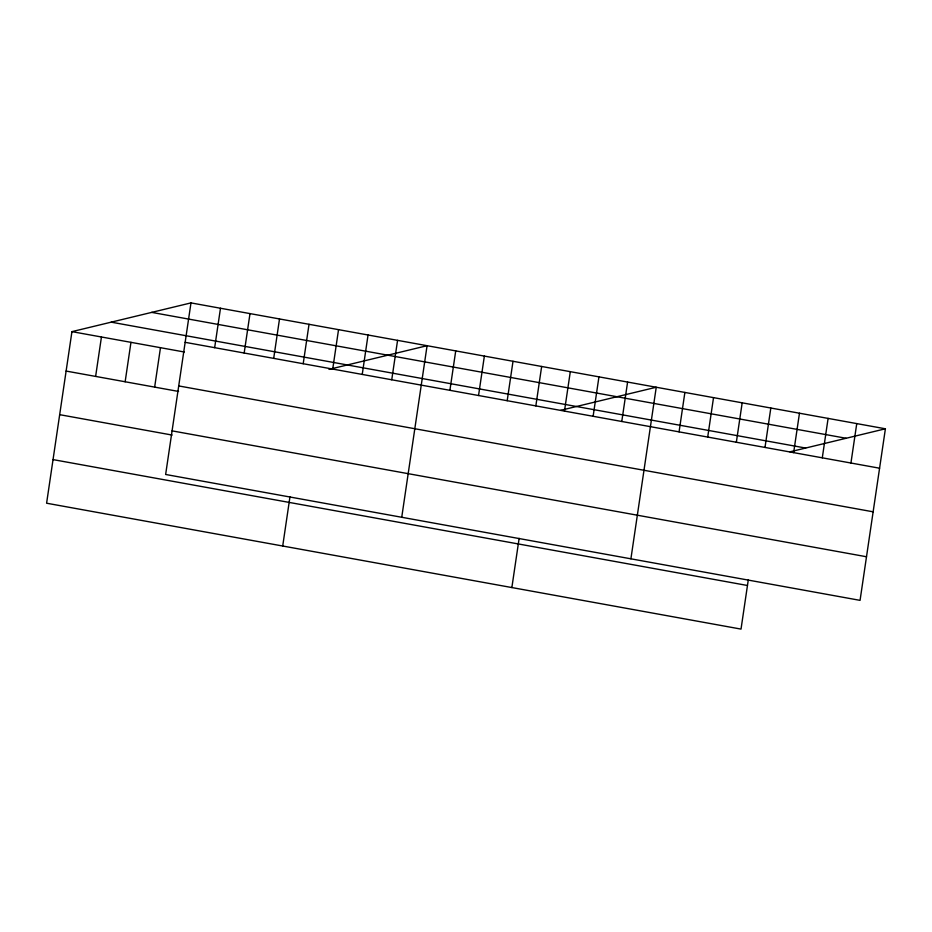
<?xml version="1.0" encoding="UTF-8"?>
<svg xmlns="http://www.w3.org/2000/svg" width="932" height="932" viewBox="0 0 932 932"><rect width="100%" height="100%" fill="white"/><g stroke="black" fill="none" stroke-linecap="round" stroke-linejoin="round"><path stroke-width="1.4" d="M190.978 302.9L165.64 474.47L860.061 600.359L885.4 428.79L190.978 302.9L71.939 331.641L46.6 503.21L741.022 629.1L748.291 579.879M95.623 376.412L101.448 336.988M125.144 381.759L130.958 342.335M154.654 387.106L160.479 347.694M214.663 347.671L220.488 308.247M244.172 353.018L249.997 313.595M273.693 358.377L279.507 318.954M303.203 363.725L309.028 324.301M282.711 546.012L289.969 496.791M332.712 369.072L338.537 329.648M362.233 374.419L368.047 334.996M391.743 379.778L397.568 340.355M401.739 517.272L427.077 345.702L328.996 369.387M449.9 390.322L455.725 350.898M478.547 395.506L484.372 356.082M507.194 400.702L513.008 361.278M535.842 405.898L541.655 366.474M511.866 587.556L519.136 538.335M564.477 411.082L570.302 371.67M593.125 416.278L598.95 376.854M621.772 421.474L627.597 382.05M630.906 558.816L656.245 387.246L560.773 410.29M679.067 431.854L684.88 392.442M707.703 437.05L713.528 397.626M736.35 442.246L742.175 402.822M764.997 447.442L770.822 408.018M793.645 452.626L799.47 413.214M822.292 457.822L828.105 418.398M850.939 463.018L856.753 423.594M789.928 451.834L885.4 428.79M151.695 312.383L846.116 438.273M111.223 322.157L805.644 448.047M185.153 342.324L879.575 468.214M71.939 331.641L184.361 352.016M178.711 385.93L873.144 511.819M66.114 371.064L178.548 391.44M172.082 430.864L866.504 556.754M59.671 414.67L172.105 435.058M53.042 459.604L747.464 585.494"/></g></svg>
